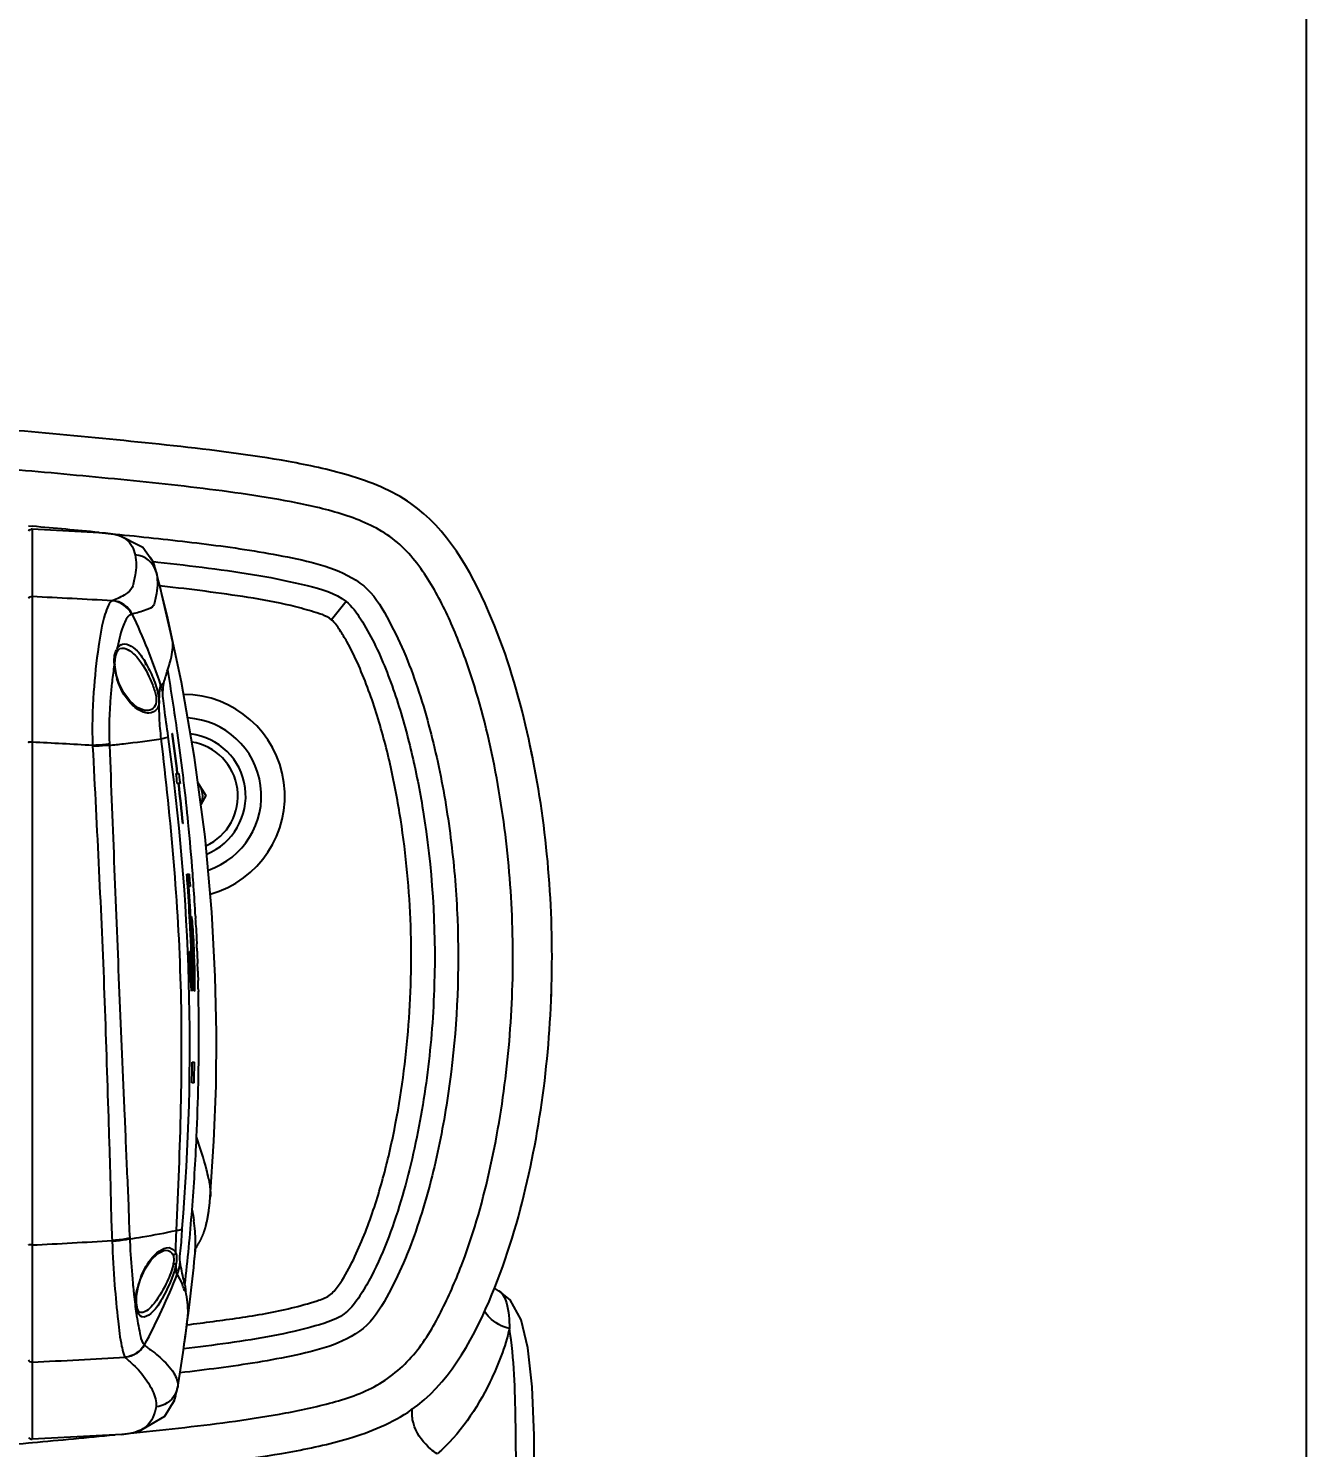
# Model space of a CAD drawing. Header units: millimetres. Extents: x 5828 to 7155, y 123 to 421.
# Drawn here: x 6361.26 to 6369.43, y 298.19 to 307.26 of the extents above; entities that cross this region are included whole.
import ezdxf

# ---------------------------------------------------------------- set-up
doc = ezdxf.new("R2010")
doc.units = ezdxf.units.MM
for name, color, linetype in [('外形图', 7, 'Continuous'), ('多重引线', 7, 'Continuous'), ('尺寸标注', 7, 'Continuous')]:
    doc.layers.add(name, color=color, linetype=linetype)
doc.styles.add('微软雅黑', font='msyh.ttc', dxfattribs={"height": 2})
doc.dimstyles.new('尺寸标注_1_20比例', dxfattribs={"dimtxt": 1.5, "dimasz": 1.25, "dimexe": 0.5, "dimexo": 0.4, "dimgap": 0.5, "dimtad": 1, "dimdec": 1, "dimlfac": 20, "dimdsep": 46, "dimtxsty": '微软雅黑', "dimcen": 0.09, "dimadec": 0, "dimazin": 0, "dimtp": 0.01, "dimtm": 0.01, "dimtfac": 1, "dimtdec": 1, "dimtofl": 0, "dimtmove": 0, "dimatfit": 3, "dimfxl": 1, "dimtolj": 1, "dimarcsym": 0})

# ---------------------------------------------------------------- blocks, each defined once
blk = doc.blocks.new('*D1056')
at = {"layer": 'Defpoints', "color": 0}
for p in [(6369.4329, 311.2873), (6369.4329, 295.1307), (6345.0571, 282.8222)]:
    blk.add_point(p, dxfattribs=at)
at = {"layer": '尺寸标注', "color": 0, "linetype": 'Continuous', "lineweight": -2}
for p, q in [((6345.0571, 283.2222), (6345.0571, 311.7873)), ((6369.4329, 295.5307), (6369.4329, 311.7873)), ((6346.3071, 311.2873), (6368.1829, 311.2873))]:
    blk.add_line(p, q, dxfattribs=at)
at = {"layer": '尺寸标注', "color": 0}
for points in [[(6346.3071, 311.4956), (6346.3071, 311.0789), (6345.0571, 311.2873)], [(6368.1829, 311.0789), (6368.1829, 311.4956), (6369.4329, 311.2873)]]:
    blk.add_solid(points, dxfattribs=at)
at = {"layer": '尺寸标注', "color": 0, "insert": (6357.245, 312.8732), "char_height": 2, "attachment_point": 5, "style": '微软雅黑'}
blk.add_mtext('\\A1;\\A1;{\\H1.05x;487.5}', dxfattribs=at)
blk = doc.blocks.new('*D1110')
at = {"layer": 'Defpoints', "color": 0}
for p in [(6369.4329, 319.1341), (6369.4329, 295.853), (6344.1571, 265.1508)]:
    blk.add_point(p, dxfattribs=at)
at = {"layer": '多重引线', "color": 0, "lineweight": -2}
for p, q in [((6344.1571, 265.5508), (6344.1571, 319.6341)), ((6369.4329, 296.253), (6369.4329, 319.6341)), ((6345.4071, 319.1341), (6368.1829, 319.1341))]:
    blk.add_line(p, q, dxfattribs=at)
at = {"layer": '多重引线', "color": 0}
for points in [[(6345.4071, 319.3424), (6345.4071, 318.9258), (6344.1571, 319.1341)], [(6368.1829, 318.9258), (6368.1829, 319.3424), (6369.4329, 319.1341)]]:
    blk.add_solid(points, dxfattribs=at)
at = {"layer": '多重引线', "color": 0, "insert": (6356.795, 320.72), "char_height": 2, "attachment_point": 5, "style": '微软雅黑'}
blk.add_mtext('\\A1;\\A1;{\\H1.05x;505.5}', dxfattribs=at)

msp = doc.modelspace()

# ---------------------------------------------------------------- linework, layer by layer
at = {"layer": '外形图', "color": 0, "linetype": 'Continuous'}
for p, q in [((6361.2594, 304.0832), (6361.2856, 304.0808)), ((6361.2839, 304.0619), (6361.2839, 303.631)), ((6361.7531, 304.0362), (6361.2839, 304.0619)), ((6361.7105, 304.0411), (6361.752, 304.0371)), ((6362.054, 303.858), (6361.9913, 303.9455)), ((6362.0425, 303.8757), (6362.0382, 303.8817)), ((6362.054, 303.8581), (6362.0548, 303.8564)), ((6362.0554, 303.8551), (6362.0619, 303.8544)), ((6362.0748, 303.7998), (6362.0605, 303.8433)), ((6362.0606, 303.8429), (6362.0605, 303.8433)), ((6362.0677, 303.8224), (6362.0606, 303.8429)), ((6362.0619, 303.8544), (6362.0861, 303.8518)), ((6362.069, 303.8176), (6362.0684, 303.8197)), ((6362.0745, 303.8009), (6362.0748, 303.7998)), ((6362.1463, 303.5095), (6362.0745, 303.8009)), ((6362.0748, 303.7998), (6362.0749, 303.7995)), ((6362.1045, 303.6989), (6362.0998, 303.6994)), ((6362.1152, 303.6977), (6362.1045, 303.6989)), ((6361.2839, 303.631), (6361.2833, 302.6999)), ((6361.7992, 303.6051), (6361.7963, 303.6039)), ((6363.2912, 303.5998), (6363.1978, 303.4824)), ((6361.924, 303.519), (6361.9206, 303.5181)), ((6362.238, 303.0832), (6362.1463, 303.5095)), ((6361.8129, 303.2042), (6361.8162, 303.2483)), ((6361.8162, 303.2483), (6361.8277, 303.2806)), ((6361.8443, 303.2985), (6361.858, 303.302)), ((6361.858, 303.302), (6361.8581, 303.302)), ((6361.8092, 303.199), (6361.8086, 303.1951)), ((6361.8132, 303.1943), (6361.8129, 303.2042)), ((6361.8142, 303.1804), (6361.8132, 303.1943)), ((6361.8239, 303.1256), (6361.8142, 303.1804)), ((6361.8289, 303.1078), (6361.8239, 303.1256)), ((6361.8356, 303.0774), (6361.8256, 303.1068)), ((6362.1285, 303.0891), (6362.1287, 303.0904)), ((6361.2833, 302.6999), (6361.2833, 299.4847)), ((6361.6699, 302.6791), (6361.6702, 302.6724)), ((6362.1784, 302.7553), (6362.1804, 302.7553)), ((6362.2039, 302.4999), (6362.2118, 302.4999)), ((6362.2138, 302.4999), (6362.2216, 302.4999)), ((6362.2216, 302.4999), (6362.2241, 302.4787)), ((6362.2195, 302.4361), (6362.2115, 302.4361)), ((6362.2292, 302.4361), (6362.2214, 302.4361)), ((6362.2241, 302.4787), (6362.2267, 302.4574)), ((6362.2267, 302.4574), (6362.2292, 302.4361)), ((6362.3435, 302.441), (6362.3935, 302.3585)), ((6362.3935, 302.3585), (6362.362, 302.3012)), ((6362.2489, 302.1808), (6362.2469, 302.1808)), ((6362.2726, 301.8569), (6362.2747, 301.8569)), ((6362.2774, 301.8569), (6362.2889, 301.8569)), ((6362.2946, 301.7772), (6362.2849, 301.7772)), ((6362.2928, 301.8038), (6362.2946, 301.7772)), ((6362.3278, 301.5873), (6362.3287, 301.5715)), ((6362.2993, 301.5059), (6362.2985, 301.5218)), ((6362.3044, 301.5059), (6362.2991, 301.5059)), ((6362.3002, 301.5857), (6362.3022, 301.5857)), ((6362.3048, 301.5697), (6362.3002, 301.5697)), ((6362.3044, 301.5059), (6362.3042, 301.5006)), ((6362.309, 301.5218), (6362.3044, 301.5218)), ((6362.3046, 301.5705), (6362.3048, 301.5697)), ((6362.3048, 301.5697), (6362.3062, 301.5537)), ((6362.3062, 301.5537), (6362.3076, 301.5378)), ((6362.3076, 301.5378), (6362.309, 301.5218)), ((6362.309, 301.5218), (6362.3104, 301.5006)), ((6362.3104, 301.5006), (6362.3117, 301.4793)), ((6362.3312, 301.5237), (6362.3321, 301.5074)), ((6362.3321, 301.5074), (6362.3328, 301.4913)), ((6362.3038, 301.4899), (6362.2999, 301.4899)), ((6362.3047, 301.442), (6362.3023, 301.442)), ((6362.3094, 301.4793), (6362.3085, 301.4899)), ((6362.3111, 301.458), (6362.3094, 301.4793)), ((6362.3117, 301.4793), (6362.313, 301.458)), ((6362.313, 301.458), (6362.3145, 301.4314)), ((6362.3145, 301.4314), (6362.3159, 301.4048)), ((6362.3159, 301.4048), (6362.3172, 301.3782)), ((6362.3328, 301.4913), (6362.3344, 301.4593)), ((6362.3344, 301.4593), (6362.3351, 301.444)), ((6362.3351, 301.444), (6362.3365, 301.4114)), ((6362.2904, 301.3623), (6362.2925, 301.3623)), ((6362.2944, 301.3197), (6362.2952, 301.2984)), ((6362.3029, 301.2984), (6362.3023, 301.3197)), ((6362.303, 301.3623), (6362.3039, 301.3357)), ((6362.3039, 301.3357), (6362.3047, 301.3091)), ((6362.3154, 301.3782), (6362.3146, 301.3942)), ((6362.3162, 301.3623), (6362.3154, 301.3782)), ((6362.3174, 301.3303), (6362.3162, 301.3623)), ((6362.3172, 301.3782), (6362.3178, 301.3633)), ((6362.3178, 301.3633), (6362.318, 301.3569)), ((6362.3183, 301.2984), (6362.3179, 301.3144)), ((6362.3188, 301.3357), (6362.319, 301.3304)), ((6362.3196, 301.3144), (6362.3203, 301.2878)), ((6362.3385, 301.3645), (6362.3397, 301.3316)), ((6362.3397, 301.3316), (6362.3408, 301.3003)), ((6362.2946, 301.2612), (6362.2937, 301.2825)), ((6362.3037, 301.2186), (6362.3038, 301.2399)), ((6362.3038, 301.2399), (6362.3038, 301.2505)), ((6362.3047, 301.3091), (6362.3051, 301.2985)), ((6362.3051, 301.2985), (6362.3055, 301.2825)), ((6362.3055, 301.2825), (6362.306, 301.2612)), ((6362.306, 301.2612), (6362.3065, 301.2399)), ((6362.3065, 301.2399), (6362.3069, 301.2186)), ((6362.3081, 301.2984), (6362.3101, 301.2984)), ((6362.3088, 301.2831), (6362.3081, 301.2984)), ((6362.309, 301.2771), (6362.3088, 301.2831)), ((6362.31, 301.2559), (6362.309, 301.2771)), ((6362.3108, 301.2346), (6362.31, 301.2559)), ((6362.3101, 301.2984), (6362.3111, 301.2771)), ((6362.3116, 301.219), (6362.3108, 301.2346)), ((6362.3111, 301.2771), (6362.312, 301.2559)), ((6362.312, 301.2559), (6362.3122, 301.2509)), ((6362.3122, 301.2509), (6362.3129, 301.2346)), ((6362.3129, 301.2346), (6362.3142, 301.2133)), ((6362.3187, 301.2825), (6362.3183, 301.2984)), ((6362.3193, 301.2505), (6362.3191, 301.2665)), ((6362.3196, 301.2346), (6362.3193, 301.2505)), ((6362.3195, 301.2027), (6362.3196, 301.2239)), ((6362.3196, 301.2239), (6362.3196, 301.2346)), ((6362.3203, 301.2878), (6362.321, 301.2612)), ((6362.321, 301.2612), (6362.3212, 301.2509)), ((6362.3212, 301.2509), (6362.3216, 301.2346)), ((6362.3216, 301.2346), (6362.3218, 301.219)), ((6362.3408, 301.3003), (6362.3414, 301.2838)), ((6362.343, 301.236), (6362.3439, 301.2041)), ((6362.2996, 301.2186), (6362.2964, 301.2186)), ((6362.2972, 301.2027), (6362.2964, 301.2186)), ((6362.3014, 301.2027), (6362.2964, 301.2027)), ((6362.3072, 301.1548), (6362.2995, 301.1548)), ((6362.2996, 301.2186), (6362.3008, 301.208)), ((6362.3008, 301.208), (6362.3014, 301.2027)), ((6362.3069, 301.2186), (6362.3037, 301.2186)), ((6362.3068, 301.1335), (6362.3065, 301.1229)), ((6362.3072, 301.1548), (6362.3068, 301.1335)), ((6362.3069, 301.2186), (6362.307, 301.1974)), ((6362.307, 301.1974), (6362.3071, 301.1761)), ((6362.3071, 301.1761), (6362.3072, 301.1548)), ((6362.3118, 301.2133), (6362.3116, 301.219)), ((6362.3128, 301.192), (6362.3118, 301.2133)), ((6362.313, 301.1867), (6362.3128, 301.192)), ((6362.3137, 301.1708), (6362.313, 301.1867)), ((6362.3166, 301.1867), (6362.3137, 301.1867)), ((6362.3224, 301.1708), (6362.3137, 301.1708)), ((6362.3146, 301.1557), (6362.3137, 301.1708)), ((6362.3142, 301.2133), (6362.3148, 301.2027)), ((6362.3156, 301.1388), (6362.3146, 301.1557)), ((6362.3148, 301.2027), (6362.3154, 301.1974)), ((6362.3154, 301.1974), (6362.316, 301.192)), ((6362.3165, 301.1229), (6362.3156, 301.1388)), ((6362.316, 301.192), (6362.3166, 301.1867)), ((6362.3186, 301.1867), (6362.3189, 301.192)), ((6362.3189, 301.192), (6362.3192, 301.1974)), ((6362.3192, 301.1974), (6362.3195, 301.2017)), ((6362.3195, 301.2017), (6362.3195, 301.2027)), ((6362.3218, 301.219), (6362.3219, 301.2133)), ((6362.3219, 301.2133), (6362.3222, 301.192)), ((6362.3221, 301.1388), (6362.3219, 301.1229)), ((6362.3223, 301.1548), (6362.3221, 301.1388)), ((6362.3222, 301.192), (6362.3222, 301.1868)), ((6362.3222, 301.1868), (6362.3224, 301.1708)), ((6362.3224, 301.1708), (6362.3223, 301.1548)), ((6362.3439, 301.2041), (6362.3443, 301.1883)), ((6362.3443, 301.1883), (6362.3447, 301.1752)), ((6362.3066, 301.1229), (6362.3017, 301.1229)), ((6362.3052, 301.1069), (6362.3038, 301.1069)), ((6362.3056, 301.1122), (6362.3052, 301.1069)), ((6362.3066, 301.1229), (6362.3056, 301.1122)), ((6362.3219, 301.1229), (6362.3165, 301.1229)), ((6362.3172, 301.1176), (6362.3165, 301.1229)), ((6362.3185, 301.1069), (6362.3172, 301.1176)), ((6362.3206, 301.1069), (6362.3185, 301.1069)), ((6362.321, 301.1122), (6362.3206, 301.1069)), ((6362.3219, 301.1229), (6362.321, 301.1122)), ((6362.346, 301.1227), (6362.3463, 301.1067)), ((6362.3068, 300.6548), (6362.3212, 300.6548)), ((6362.3191, 300.5218), (6362.3047, 300.5218)), ((6362.4206, 299.7705), (6362.4215, 299.7807)), ((6362.4215, 299.7807), (6362.4224, 299.791)), ((6362.4094, 299.6792), (6362.4104, 299.6856)), ((6362.4104, 299.6856), (6362.4114, 299.692)), ((6362.4114, 299.692), (6362.4124, 299.6986)), ((6362.4124, 299.6986), (6362.4133, 299.7053)), ((6362.4133, 299.7053), (6362.4142, 299.7122)), ((6362.4142, 299.7122), (6362.4151, 299.7194)), ((6362.4151, 299.7194), (6362.416, 299.7268)), ((6362.416, 299.7268), (6362.4169, 299.7345)), ((6362.4169, 299.7345), (6362.4178, 299.7427)), ((6362.4178, 299.7427), (6362.4187, 299.7514)), ((6362.4187, 299.7514), (6362.4197, 299.7607)), ((6362.4197, 299.7607), (6362.4206, 299.7705)), ((6362.3889, 299.587), (6362.3899, 299.5904)), ((6362.3899, 299.5904), (6362.391, 299.594)), ((6362.391, 299.594), (6362.392, 299.5977)), ((6362.392, 299.5977), (6362.3931, 299.6016)), ((6362.3947, 299.6078), (6362.3959, 299.6122)), ((6362.3959, 299.6122), (6362.397, 299.6167)), ((6362.397, 299.6167), (6362.3981, 299.6215)), ((6362.3981, 299.6215), (6362.3993, 299.6265)), ((6362.3993, 299.6265), (6362.4005, 299.6318)), ((6362.4005, 299.6318), (6362.4016, 299.6372)), ((6362.4016, 299.6372), (6362.4028, 299.6428)), ((6362.4028, 299.6428), (6362.404, 299.6486)), ((6362.404, 299.6486), (6362.4051, 299.6545)), ((6362.4051, 299.6545), (6362.4062, 299.6605)), ((6362.4062, 299.6605), (6362.4073, 299.6666)), ((6362.4073, 299.6666), (6362.4084, 299.6729)), ((6362.4084, 299.6729), (6362.4094, 299.6792)), ((6361.7948, 299.513), (6361.7951, 299.5086)), ((6361.9075, 299.528), (6361.9079, 299.5238)), ((6362.3505, 299.4978), (6362.3519, 299.5001)), ((6362.3519, 299.5001), (6362.3531, 299.5023)), ((6362.3531, 299.5023), (6362.3544, 299.5046)), ((6362.3544, 299.5046), (6362.3556, 299.5068)), ((6362.3556, 299.5068), (6362.3568, 299.5089)), ((6362.3568, 299.5089), (6362.3579, 299.5111)), ((6362.3579, 299.5111), (6362.3591, 299.5132)), ((6362.3591, 299.5132), (6362.3602, 299.5154)), ((6362.3602, 299.5154), (6362.3613, 299.5175)), ((6362.3613, 299.5175), (6362.3623, 299.5196)), ((6362.3623, 299.5196), (6362.3634, 299.5217)), ((6362.3634, 299.5217), (6362.3644, 299.5238)), ((6362.3644, 299.5238), (6362.3654, 299.5259)), ((6362.3654, 299.5259), (6362.3664, 299.528)), ((6362.3664, 299.528), (6362.3674, 299.5301)), ((6362.3674, 299.5301), (6362.3684, 299.5322)), ((6362.3684, 299.5322), (6362.3693, 299.5343)), ((6362.3693, 299.5343), (6362.3703, 299.5364)), ((6362.3703, 299.5364), (6362.3712, 299.5385)), ((6362.3712, 299.5385), (6362.3721, 299.5406)), ((6362.3721, 299.5406), (6362.3731, 299.5428)), ((6362.3731, 299.5428), (6362.374, 299.545)), ((6362.374, 299.545), (6362.3749, 299.5472)), ((6362.3749, 299.5472), (6362.3758, 299.5494)), ((6362.3758, 299.5494), (6362.3767, 299.5517)), ((6362.3767, 299.5517), (6362.3776, 299.554)), ((6362.3776, 299.554), (6362.3785, 299.5564)), ((6362.3785, 299.5564), (6362.3794, 299.5588)), ((6362.3794, 299.5588), (6362.3804, 299.5613)), ((6362.3804, 299.5613), (6362.3813, 299.5638)), ((6362.3813, 299.5638), (6362.3822, 299.5664)), ((6362.3822, 299.5664), (6362.3831, 299.569)), ((6362.3831, 299.569), (6362.3841, 299.5718)), ((6362.3841, 299.5718), (6362.385, 299.5746)), ((6362.385, 299.5746), (6362.386, 299.5775)), ((6362.386, 299.5775), (6362.3869, 299.5806)), ((6362.3869, 299.5806), (6362.3879, 299.5837)), ((6362.3879, 299.5837), (6362.3889, 299.587)), ((6361.2833, 299.4847), (6361.2839, 298.7352)), ((6362.3228, 299.4039), (6362.3237, 299.4122)), ((6362.3237, 299.4122), (6362.3238, 299.4135)), ((6362.3239, 299.4146), (6362.3255, 299.4328)), ((6362.3286, 299.4612), (6362.3293, 299.4671)), ((6362.3293, 299.4671), (6362.3296, 299.4704)), ((6362.3296, 299.4704), (6362.3299, 299.4729)), ((6362.3299, 299.4729), (6362.3302, 299.4747)), ((6362.3302, 299.4747), (6362.3303, 299.4759)), ((6362.3303, 299.4759), (6362.3304, 299.4768)), ((6362.3304, 299.4768), (6362.3305, 299.4773)), ((6362.3305, 299.4773), (6362.3305, 299.4774)), ((6362.3331, 299.4696), (6362.3361, 299.4743)), ((6362.3361, 299.4743), (6362.3389, 299.4787)), ((6362.3458, 299.4898), (6362.3476, 299.4928)), ((6362.3476, 299.4928), (6362.3491, 299.4954)), ((6362.3491, 299.4954), (6362.3505, 299.4978)), ((6361.9619, 299.2174), (6361.97, 299.2458)), ((6361.97, 299.2458), (6361.977, 299.2662)), ((6364.2652, 299.1922), (6364.2401, 299.2077)), ((6364.2652, 299.1921), (6364.2666, 299.1914)), ((6361.9781, 299.0519), (6361.9772, 299.0519)), ((6362.2483, 298.7969), (6362.2529, 298.8293)), ((6361.2839, 298.7352), (6361.2839, 298.242)), ((6361.8789, 298.7674), (6361.8795, 298.7668)), ((6362.1946, 298.4979), (6362.1975, 298.5059)), ((6362.1961, 298.502), (6362.2143, 298.5753)), ((6362.1961, 298.502), (6362.1975, 298.5059)), ((6362.2144, 298.5756), (6362.2143, 298.5753)), ((6362.1309, 298.3891), (6362.1914, 298.4891)), ((6362.1887, 298.4848), (6362.1916, 298.4909)), ((6362.1924, 298.4916), (6362.1914, 298.4891)), ((6362.1916, 298.4909), (6362.1946, 298.4979)), ((6361.856, 298.2737), (6361.2839, 298.242)), ((6361.2596, 298.2192), (6361.2857, 298.2216))]:
    msp.add_line(p, q, dxfattribs=at)
for points in [[(6361.9913, 303.9455), (6361.8323, 304.026), (6361.7519, 304.0363)], [(6362.0522, 303.8603), (6362.0494, 303.865), (6362.0468, 303.8691), (6362.0445, 303.8727), (6362.0425, 303.8757)], [(6362.0607, 303.8428), (6362.0579, 303.8492), (6362.055, 303.855), (6362.0522, 303.8603)], [(6361.8277, 303.2806), (6361.8303, 303.2849), (6361.8443, 303.2985)], [(6361.8681, 303.0182), (6361.8386, 303.0794), (6361.8289, 303.1078)], [(6362.4224, 299.791), (6362.4463, 300.1486), (6362.4593, 300.5015), (6362.462, 300.8417), (6362.4544, 301.2021), (6362.4327, 301.6139), (6362.3894, 302.0947), (6362.3222, 302.6021), (6362.238, 303.0832)], [(6362.0131, 302.902), (6362.0018, 302.903), (6361.9549, 302.9224), (6361.9076, 302.9636), (6361.8681, 303.0182)], [(6362.3931, 299.6016), (6362.3936, 299.6036), (6362.3947, 299.6078)], [(6362.3251, 299.5716), (6362.3251, 299.5699), (6362.3252, 299.5709)], [(6361.977, 299.2662), (6362.0064, 299.3312), (6362.0447, 299.389), (6362.0865, 299.4301), (6362.1259, 299.4502), (6362.138, 299.4519)], [(6362.2025, 299.4326), (6362.1983, 299.4271), (6362.1921, 299.4231), (6362.1849, 299.4212)], [(6362.3238, 299.4135), (6362.3273, 299.4485), (6362.3286, 299.4612)], [(6362.3288, 299.4631), (6362.3289, 299.4632), (6362.3292, 299.4637), (6362.3295, 299.4642), (6362.3331, 299.4696)], [(6362.3389, 299.4787), (6362.341, 299.4819), (6362.3426, 299.4845), (6362.3438, 299.4865), (6362.3458, 299.4898)], [(6361.9781, 299.0519), (6361.9676, 299.0555), (6361.9563, 299.0748), (6361.9498, 299.1112), (6361.9513, 299.1598), (6361.9619, 299.2174)], [(6364.4108, 299.0065), (6364.3401, 299.1332), (6364.2666, 299.1914)], [(6364.4964, 297.9723), (6364.4933, 298.2657), (6364.4801, 298.5767), (6364.4538, 298.8268), (6364.4108, 299.0065)], [(6362.1832, 298.4739), (6362.1832, 298.4739), (6362.1837, 298.4749), (6362.1848, 298.477), (6362.1866, 298.4804), (6362.1887, 298.4848)], [(6361.8542, 298.2735), (6361.9563, 298.2881), (6362.1309, 298.3891)]]:
    msp.add_lwpolyline(points, dxfattribs=at)
for centre, radius, start, end in [((6361.2826, 304.0369), 0.025, 87.07086, 149.02362), ((6355.4515, 239.3799), 64.9634, 84.471209, 84.847544), ((6361.9329, 303.7475), 0.1499, 14.27261, 86.57447), ((6361.8932, 303.7709), 0.1824, 28.86993, 34.17832), ((6361.9431, 303.8047), 0.123, 31.53976, 34.07817), ((6361.9384, 303.8017), 0.1286, 28.6676, 31.54404), ((6361.9355, 303.8001), 0.1319, 26.02904, 28.66785), ((6361.9049, 303.7775), 0.169, 24.60227, 28.81319), ((6361.9328, 303.7988), 0.1349, 22.43163, 25.24498), ((6361.9079, 303.7789), 0.1656, 22.88317, 24.59384), ((6355.5957, 302.0751), 6.7037, 14.91895, 15.0662), ((6361.8341, 303.739), 0.2482, 10.55321, 14.09673), ((6350.7041, 300.8934), 11.7357, 12.02255, 14.26132), ((6357.7574, 232.0773), 71.6405, 86.768164, 87.178525), ((6358.3053, 301.8035), 4.0048, 18.33579, 25.36276), ((6361.8766, 303.2775), 0.0524, 120.95675, 126.94235), ((6361.9074, 303.2461), 0.0957, 147.79318, 152.84584), ((6363.5023, 302.9604), 1.7094, 168.23954, 168.63903), ((6353.1829, 301.3404), 9.0208, 11.85325, 12.03939), ((6364.72, 302.7573), 2.9442, 172.49597, 173.57698), ((6364.5005, 302.7864), 2.7228, 171.3669, 172.49977), ((6362.1288, 303.2141), 0.32, 182.71294, 183.58878), ((6362.2141, 303.225), 0.4061, 190.35784, 193.62691), ((6362.2344, 303.2298), 0.4269, 193.62092, 196.74889), ((6348.3658, 300.8153), 13.9832, 7.99404, 9.67042), ((6361.8261, 302.9685), 0.2962, 9.30701, 18.6764), ((6362.2492, 302.3555), 0.65, 285.47025, 89.78558), ((6362.2492, 302.3555), 0.5, 288.77521, 86.64087), ((6357.7578, 233.7047), 69.0853, 86.753754, 87.074879), ((6363.8065, 302.7762), 2.031, 182.51688, 182.71806), ((6348.08, 300.7586), 14.2117, 355.28671, 8.00185), ((6348.2985, 300.8095), 14.0156, 6.92714, 7.97983), ((6348.3004, 300.8095), 14.0157, 6.92711, 7.97979), ((6348.3389, 300.8115), 14.0104, 6.93951, 7.99426), ((6362.2492, 302.3555), 0.4, 292.07244, 83.26921), ((6362.2492, 302.3555), 0.35, 294.53856, 80.82321), ((6358.578, 301.4254), 6.0213, 11.22381, 12.11469), ((6348.2912, 300.8096), 14.015, 6.66446, 6.92726), ((6348.3286, 300.8102), 14.0207, 6.67789, 6.9396), ((6348.2986, 300.8096), 14.0155, 5.61451, 6.66432), ((6348.3005, 300.8096), 14.0156, 5.61448, 6.66429), ((6348.3202, 300.8092), 14.0293, 5.62944, 6.67781), ((6362.2492, 302.3555), 0.125, 334.7902, 40.56024), ((6348.3096, 300.8082), 14.0399, 4.29378, 5.62942), ((6348.3061, 300.8079), 14.0434, 3.96319, 4.29382), ((6348.2968, 300.8096), 14.015, 3.95875, 4.28572), ((6348.2977, 300.8095), 14.0161, 2.25997, 4.28562), ((6348.3014, 300.8096), 14.0152, 3.95868, 4.28567), ((6348.2965, 300.8096), 14.0153, 2.91298, 3.95874), ((6348.3012, 300.8096), 14.0154, 2.91298, 3.95867), ((6348.3028, 300.8096), 14.0155, 2.91293, 3.95861), ((6348.3125, 300.8096), 14.0156, 4.06753, 4.28555), ((6348.3053, 300.8079), 14.0441, 3.18155, 3.96319), ((6348.2967, 300.8096), 14.0151, 2.25991, 2.91297), ((6348.3015, 300.8096), 14.0151, 2.58636, 2.84764), ((6357.5277, 300.8162), 4.8362, 8.97386, 9.15528), ((6358.5952, 301.6302), 3.7113, 357.8338, 357.99818), ((6357.2953, 300.8287), 5.0566, 7.51349, 7.69591), ((6348.3061, 300.8079), 14.0434, 2.92147, 3.11673), ((6348.7151, 301.2139), 13.5915, 0.9616, 1.16345), ((6358.6264, 301.2206), 3.6922, 3.44729, 3.68643), ((6353.1969, 300.8977), 9.1313, 3.21667, 3.42089), ((6358.585, 301.2088), 3.7342, 2.84517, 3.09031), ((6348.3086, 300.808), 14.0409, 2.27118, 2.46294), ((6348.2906, 300.7476), 14.0132, 2.18733, 2.51384), ((6348.2961, 300.7326), 14.0106, 2.40161, 2.57579), ((6348.3155, 300.8861), 13.9935, 1.77563, 1.94996), ((6358.5912, 301.2023), 3.7283, 1.72339, 1.96872), ((6356.0938, 301.1101), 6.2291, 2.07484, 2.2707), ((6358.7597, 301.206), 3.5615, 1.74372, 2.00159), ((6348.3295, 300.6562), 13.9782, 2.30597, 2.48056), ((6353.0103, 300.8324), 9.2966, 2.67627, 2.8732), ((6358.5825, 301.0945), 3.7183, 2.40549, 2.65166), ((6356.262, 300.8557), 6.0485, 3.43997, 3.7429), ((6358.6051, 301.2074), 3.6989, 1.16542, 1.40971), ((6353.0907, 301.0993), 9.2144, 0.9405, 1.14017), ((6358.613, 301.1935), 3.7068, 1.1288, 1.37549), ((6348.312, 300.8081), 14.0375, 1.74647, 1.94167), ((6348.4763, 300.5091), 13.8383, 2.67435, 2.8728), ((6356.4114, 300.7373), 5.9029, 3.74502, 4.05552), ((6348.3159, 300.8083), 14.0336, 1.28371, 1.49833), ((6357.729, 300.5113), 4.6134, 7.41826, 7.61817), ((6348.3289, 300.8085), 14.0206, 359.37021, 1.21889), ((6357.9558, 301.3305), 6.6519, 357.63263, 357.91941), ((6348.2928, 300.8096), 14.0149, 358.8233, 359.36703), ((6348.3068, 300.8096), 14.0153, 358.82333, 359.36705), ((6348.3495, 300.8083), 14, 358.82583, 359.36989), ((6348.3705, 300.8078), 13.9789, 357.40751, 358.82606), ((6348.3322, 300.8097), 14.0173, 355.49333, 357.40765), ((6348.3226, 300.8095), 14.0269, 353.53376, 355.49658), ((6361.2302, 299.4915), 1.0979, 4.18771, 7.89144), ((6357.7568, 367.8785), 68.4847, 272.951579, 273.380235), ((6361.3012, 299.4961), 1.0268, 0.80329, 4.1758), ((6348.3716, 300.8096), 14.0219, 351.88091, 354.2904), ((6367.7764, 299.7947), 5.8756, 185.40789, 185.6934), ((6362.4535, 299.0929), 0.5099, 162.44984, 166.67642), ((6362.4676, 299.0886), 0.5247, 159.06987, 162.46719), ((6358.4804, 300.7487), 4.003, 331.61089, 338.73453), ((6364.5234, 299.4082), 2.5994, 187.98863, 188.35186), ((6348.3712, 300.8097), 14.0223, 351.88096, 352.62679), ((6362.0139, 298.8585), 0.0178, 223.91613, 227.52487), ((6348.3691, 300.81), 14.0244, 350.83263, 351.74735), ((6357.7565, 369.4617), 70.8144, 272.855164, 273.33727), ((6362.0329, 298.5619), 0.1739, 339.14562, 339.85331), ((6362.0389, 298.5598), 0.1675, 341.21242, 346.41406), ((6362.0654, 298.5999), 0.1509, 331.57471, 350.75283), ((6362.0083, 298.5728), 0.2008, 332.88949, 335.5423), ((6362.0269, 298.5643), 0.1804, 335.56306, 338.69596), ((6362.0719, 298.5386), 0.1293, 338.67555, 341.7475), ((6362.0317, 298.5623), 0.1751, 338.71113, 339.14592), ((6361.2826, 298.267), 0.025, 210.97638, 272.92914), ((6355.3547, 364.1925), 66.237, 275.137302, 275.593819), ((6342.4988, 506.8004), 209.4232, 274.989742, 275.139607)]:
    msp.add_arc(centre, radius, start, end, dxfattribs=at)
for points, knots in [([(6360.7358, 297.9218), (6360.9775, 297.943), (6361.4622, 297.9856), (6362.193, 298.056), (6362.8119, 298.132), (6363.3242, 298.2403), (6363.8604, 298.455), (6364.2252, 299.0922), (6364.5249, 300.0731), (6364.6628, 301.3286), (6364.524, 302.5851), (6364.2239, 303.5658), (6363.8567, 304.2017), (6363.3211, 304.4144), (6362.8093, 304.5223), (6362.1911, 304.598), (6361.4614, 304.6683), (6360.9772, 304.7109), (6360.7358, 304.7321)], [0, 0, 0, 0, 0.059304, 0.118884, 0.179492, 0.211315, 0.24722, 0.316724, 0.378735, 0.500163, 0.621493, 0.683827, 0.75306, 0.788939, 0.820753, 0.881257, 0.940766, 1, 1, 1, 1]), ([(6361.8939, 298.2792), (6362.1104, 298.301), (6362.4349, 298.3361), (6362.8658, 298.3999), (6363.1843, 298.4668), (6363.498, 298.5677), (6363.7498, 298.7873), (6363.9112, 299.0714), (6364.0824, 299.4674), (6364.2272, 299.9886), (6364.3297, 300.6257), (6364.3683, 301.2689), (6364.3413, 301.9122), (6364.2506, 302.5515), (6364.1171, 303.0755), (6363.9609, 303.4787), (6363.8124, 303.7657), (6363.6031, 304.0238), (6363.2979, 304.1572), (6362.9819, 304.2325), (6362.5526, 304.3036), (6362.0127, 304.3645), (6361.3635, 304.4259), (6360.9305, 304.464), (6360.7139, 304.483)], [0, 0, 0, 0, 0.062933, 0.09439, 0.125836, 0.157223, 0.188391, 0.219714, 0.251005, 0.313086, 0.375455, 0.437353, 0.499097, 0.561313, 0.623794, 0.654993, 0.686065, 0.7173, 0.748615, 0.780049, 0.811444, 0.874287, 0.937143, 1, 1, 1, 1]), ([(6361.752, 304.0371), (6361.9161, 304.021), (6362.2441, 303.9868), (6362.6531, 303.935), (6362.9777, 303.8739), (6363.2171, 303.8155), (6363.4434, 303.6946), (6363.5692, 303.4745), (6363.6755, 303.2528), (6363.7876, 302.9417), (6363.8907, 302.544), (6363.9696, 302.059), (6364.0226, 301.4077), (6363.9955, 300.7514), (6363.8897, 300.1049), (6363.7862, 299.7077), (6363.6742, 299.3977), (6363.5674, 299.1758), (6363.4403, 298.9552), (6363.2112, 298.8366), (6362.9701, 298.7782), (6362.6421, 298.7172), (6362.3941, 298.6863), (6362.2287, 298.6671)], [0, 0, 0, 0, 0.062657, 0.125265, 0.156592, 0.188014, 0.219098, 0.250397, 0.281774, 0.313044, 0.375624, 0.437688, 0.499462, 0.623661, 0.685943, 0.748089, 0.77938, 0.810785, 0.842185, 0.873437, 0.905069, 0.936724, 1, 1, 1, 1]), ([(6361.7531, 304.0362), (6361.799, 304.0336), (6361.8909, 304.0184), (6361.9349, 303.9346), (6361.9419, 303.8971)], [0, 0, 0, 0, 0.546756, 1, 1, 1, 1]), ([(6361.9419, 303.8971), (6361.9503, 303.8551), (6361.9509, 303.7967), (6361.9316, 303.7298), (6361.9269, 303.681), (6361.8721, 303.6379), (6361.8276, 303.6166), (6361.7992, 303.6051)], [0, 0, 0, 0, 0.355164, 0.464335, 0.581428, 0.745366, 1, 1, 1, 1]), ([(6362.0441, 303.8734), (6362.0415, 303.8772), (6362.0303, 303.8922), (6362.0424, 303.8775), (6362.045, 303.8736)], [0, 0, 0, 0, 0.49293, 1, 1, 1, 1]), ([(6362.0782, 303.7845), (6362.0822, 303.7643), (6362.0855, 303.7197), (6362.0829, 303.6606), (6362.0697, 303.6124), (6362.0638, 303.5642), (6361.9983, 303.5394), (6361.9539, 303.5265), (6361.924, 303.519)], [0, 0, 0, 0, 0.17079, 0.371163, 0.483902, 0.593051, 0.743626, 1, 1, 1, 1]), ([(6362.0635, 303.8324), (6362.0639, 303.831), (6362.0641, 303.8277), (6362.0636, 303.8246), (6362.0631, 303.823)], [0, 0, 0, 0, 0.468764, 1, 1, 1, 1]), ([(6362.0861, 303.8518), (6362.1946, 303.8399), (6362.4102, 303.8146), (6362.7313, 303.7702), (6363.0248, 303.7089), (6363.2211, 303.6555), (6363.2912, 303.5998)], [0, 0, 0, 0, 0.26462, 0.526828, 0.782869, 1, 1, 1, 1]), ([(6363.1978, 303.4824), (6363.1617, 303.5111), (6363.0697, 303.5378), (6362.8933, 303.587), (6362.6646, 303.6269), (6362.3906, 303.6659), (6362.207, 303.6874), (6362.1152, 303.6977)], [0, 0, 0, 0, 0.124831, 0.250043, 0.50006, 0.749968, 1, 1, 1, 1]), ([(6361.7963, 303.6039), (6361.7853, 303.5987), (6361.7657, 303.5684), (6361.7332, 303.4726), (6361.701, 303.2838), (6361.6716, 303.005), (6361.6657, 302.7924), (6361.6699, 302.6791)], [0, 0, 0, 0, 0.038733, 0.105939, 0.326812, 0.639615, 1, 1, 1, 1]), ([(6363.2912, 303.5998), (6363.3289, 303.5698), (6363.3915, 303.4799), (6363.5028, 303.2805), (6363.6137, 302.9936), (6363.7138, 302.6354), (6363.8337, 302.0245), (6363.8785, 301.3353), (6363.8201, 300.5888), (6363.7234, 300.0355), (6363.5931, 299.5893), (6363.4627, 299.296), (6363.3753, 299.1501), (6363.2802, 299.0232), (6363.0749, 298.9577), (6362.7279, 298.8792), (6362.4426, 298.8433), (6362.2516, 298.8208)], [0, 0, 0, 0, 0.024816, 0.055064, 0.118002, 0.182132, 0.24639, 0.438097, 0.534908, 0.631289, 0.726631, 0.773417, 0.795726, 0.814451, 0.853345, 0.901027, 1, 1, 1, 1]), ([(6361.9206, 303.5181), (6361.8955, 303.512), (6361.8558, 303.4286), (6361.8393, 303.3594), (6361.8288, 303.3088)], [0, 0, 0, 0, 0.333483, 1, 1, 1, 1]), ([(6362.2727, 298.9744), (6362.3849, 298.9879), (6362.6086, 299.0178), (6362.889, 299.0642), (6363.0775, 299.1185), (6363.1877, 299.1551), (6363.2617, 299.246), (6363.3298, 299.3702), (6363.4237, 299.5783), (6363.5139, 299.8483), (6363.6216, 300.2886), (6363.7006, 300.8491), (6363.7176, 301.5281), (6363.6643, 302.0931), (6363.5809, 302.5403), (6363.4947, 302.8713), (6363.3981, 303.1392), (6363.3116, 303.3196), (6363.2516, 303.4154), (6363.2202, 303.4646), (6363.1978, 303.4824)], [0, 0, 0, 0, 0.062304, 0.124634, 0.155802, 0.171379, 0.186998, 0.218536, 0.249939, 0.312517, 0.375256, 0.499675, 0.62376, 0.748969, 0.811734, 0.874498, 0.937286, 0.96864, 0.984282, 1, 1, 1, 1]), ([(6361.8497, 303.3225), (6361.8816, 303.3416), (6361.961, 303.2891), (6362.0122, 303.2055), (6362.0433, 303.1432), (6362.0569, 303.1092)], [0, 0, 0, 0, 0.354567, 0.650885, 1, 1, 1, 1]), ([(6362.1504, 303.1642), (6362.1558, 303.181), (6362.1751, 303.2367), (6362.1845, 303.2965), (6362.1824, 303.338)], [0, 0, 0, 0, 0.298284, 1, 1, 1, 1]), ([(6361.8264, 303.2971), (6361.828, 303.2947), (6361.8296, 303.2889), (6361.8297, 303.2829), (6361.8289, 303.2802)], [0, 0, 0, 0, 0.49864, 1, 1, 1, 1]), ([(6361.8581, 303.302), (6361.8948, 303.302), (6361.9742, 303.2314), (6362.0165, 303.153), (6362.039, 303.102)], [0, 0, 0, 0, 0.396791, 1, 1, 1, 1]), ([(6361.8092, 303.199), (6361.8101, 303.1985), (6361.8118, 303.1972), (6361.8125, 303.1952), (6361.8127, 303.1943)], [0, 0, 0, 0, 0.527066, 1, 1, 1, 1]), ([(6361.7943, 303.0866), (6361.7907, 303.0552), (6361.7779, 302.9225), (6361.773, 302.7887), (6361.7775, 302.6871)], [0, 0, 0, 0, 0.237018, 1, 1, 1, 1]), ([(6361.9602, 302.9093), (6361.9475, 302.9174), (6361.8926, 302.9622), (6361.8552, 303.0257), (6361.8356, 303.0774)], [0, 0, 0, 0, 0.213718, 1, 1, 1, 1]), ([(6362.0569, 303.1092), (6362.0715, 303.0728), (6362.0928, 303.0127), (6362.1005, 302.9124), (6362.024, 302.8746), (6361.9806, 302.8962), (6361.9602, 302.9093)], [0, 0, 0, 0, 0.352156, 0.60224, 0.781588, 1, 1, 1, 1]), ([(6362.039, 303.102), (6362.0499, 303.0771), (6362.0669, 303.0303), (6362.0839, 302.9651), (6362.0613, 302.9099), (6362.028, 302.902), (6362.0135, 302.902)], [0, 0, 0, 0, 0.337882, 0.621467, 0.819041, 1, 1, 1, 1]), ([(6362.1088, 302.7213), (6362.1038, 302.7661), (6362.0969, 302.8485), (6362.0953, 302.9461), (6362.0977, 303.007), (6362.0999, 303.0381), (6362.1023, 303.0531), (6362.1046, 303.0632), (6362.1067, 303.0634)], [0, 0, 0, 0, 0.393074, 0.722886, 0.846037, 0.932332, 0.981766, 1, 1, 1, 1]), ([(6362.1184, 303.0164), (6362.119, 303.0235), (6362.1215, 303.0478), (6362.1249, 303.0721), (6362.1284, 303.089)], [0, 0, 0, 0, 0.292583, 1, 1, 1, 1]), ([(6362.1533, 302.7369), (6362.145, 302.7959), (6362.1327, 302.8774), (6362.1227, 302.9704), (6362.1174, 303.0048), (6362.1184, 303.0164)], [0, 0, 0, 0, 0.634392, 0.875514, 1, 1, 1, 1]), ([(6361.2833, 302.6999), (6361.2774, 302.6999), (6361.2738, 302.7), (6361.2589, 302.7002), (6361.2632, 302.7006), (6361.2642, 302.7007)], [0, 0, 0, 0, 0.697727, 0.879216, 1, 1, 1, 1]), ([(6361.7775, 302.6871), (6361.77, 302.6863), (6361.7342, 302.6831), (6361.6983, 302.6807), (6361.6699, 302.6791)], [0, 0, 0, 0, 0.208995, 1, 1, 1, 1]), ([(6361.7778, 302.6799), (6361.7703, 302.6792), (6361.7345, 302.6761), (6361.6986, 302.6739), (6361.6702, 302.6724)], [0, 0, 0, 0, 0.209063, 1, 1, 1, 1]), ([(6361.7778, 302.6799), (6361.8077, 302.6831), (6361.9183, 302.6952), (6362.0286, 302.7093), (6362.1088, 302.7213)], [0, 0, 0, 0, 0.270644, 1, 1, 1, 1]), ([(6361.7778, 302.6799), (6361.7987, 302.1524), (6361.8283, 301.3625), (6361.8692, 300.4423), (6361.8876, 299.9842), (6361.9006, 299.7234), (6361.9023, 299.5929), (6361.9075, 299.528)], [0, 0, 0, 0, 0.502084, 0.751675, 0.876002, 0.938044, 1, 1, 1, 1]), ([(6362.1088, 302.7213), (6362.1197, 302.7239), (6362.1327, 302.7289), (6362.1517, 302.7326), (6362.1533, 302.7369)], [0, 0, 0, 0, 0.70944, 1, 1, 1, 1]), ([(6362.2061, 299.5781), (6362.2311, 300.1001), (6362.2667, 301.1507), (6362.1717, 302.1982), (6362.1088, 302.7213)], [0, 0, 0, 0, 0.497981, 1, 1, 1, 1]), ([(6361.6702, 302.6724), (6361.6971, 302.1445), (6361.7391, 301.3536), (6361.766, 300.4309), (6361.7842, 299.9059), (6361.7879, 299.6437), (6361.7948, 299.513)], [0, 0, 0, 0, 0.501586, 0.751313, 0.875802, 1, 1, 1, 1]), ([(6362.4114, 299.9103), (6362.4075, 299.9296), (6362.3865, 300.0192), (6362.3581, 300.1069), (6362.3352, 300.1754)], [0, 0, 0, 0, 0.214441, 1, 1, 1, 1]), ([(6362.4114, 299.9104), (6362.4137, 299.8993), (6362.4208, 299.86), (6362.4248, 299.8197), (6362.4224, 299.791)], [0, 0, 0, 0, 0.28185, 1, 1, 1, 1]), ([(6362.2061, 299.5781), (6362.2107, 299.5787), (6362.2229, 299.581), (6362.2406, 299.5827), (6362.2436, 299.5908)], [0, 0, 0, 0, 0.352653, 1, 1, 1, 1]), ([(6362.2298, 299.3743), (6362.2256, 299.3986), (6362.2374, 299.4716), (6362.2396, 299.5433), (6362.2436, 299.5908)], [0, 0, 0, 0, 0.339941, 1, 1, 1, 1]), ([(6361.9075, 299.5281), (6361.9, 299.5261), (6361.8628, 299.5184), (6361.8249, 299.5147), (6361.7948, 299.513)], [0, 0, 0, 0, 0.205553, 1, 1, 1, 1]), ([(6361.9077, 299.5237), (6361.9002, 299.5217), (6361.8631, 299.5138), (6361.8252, 299.5103), (6361.7951, 299.5086)], [0, 0, 0, 0, 0.205734, 1, 1, 1, 1]), ([(6361.7951, 299.5086), (6361.7985, 299.4157), (6361.8082, 299.2452), (6361.8291, 299.0224), (6361.8468, 298.8745), (6361.8646, 298.7987), (6361.8727, 298.7737), (6361.8789, 298.7674)], [0, 0, 0, 0, 0.372758, 0.683558, 0.899368, 0.964576, 1, 1, 1, 1]), ([(6361.9077, 299.5237), (6361.9349, 299.5279), (6362.0347, 299.5438), (6362.1341, 299.5623), (6362.2061, 299.5781)], [0, 0, 0, 0, 0.271639, 1, 1, 1, 1]), ([(6361.9077, 299.5237), (6361.9087, 299.499), (6361.9132, 299.4046), (6361.9204, 299.3104), (6361.927, 299.241)], [0, 0, 0, 0, 0.261928, 1, 1, 1, 1]), ([(6362.2026, 299.4324), (6362.2026, 299.4434), (6362.2028, 299.4919), (6362.2044, 299.5405), (6362.2061, 299.5781)], [0, 0, 0, 0, 0.224661, 1, 1, 1, 1]), ([(6361.9776, 299.276), (6361.9847, 299.2946), (6362.013, 299.3574), (6362.055, 299.4168), (6362.0952, 299.4451)], [0, 0, 0, 0, 0.288333, 1, 1, 1, 1]), ([(6362.0952, 299.4451), (6362.1138, 299.4582), (6362.1554, 299.4821), (6362.1967, 299.45), (6362.2026, 299.4324)], [0, 0, 0, 0, 0.550306, 1, 1, 1, 1]), ([(6362.1849, 299.4212), (6362.1864, 299.4173), (6362.1911, 299.3976), (6362.1887, 299.3769), (6362.1856, 299.3614)], [0, 0, 0, 0, 0.210952, 1, 1, 1, 1]), ([(6362.2026, 299.4324), (6362.2041, 299.428), (6362.2093, 299.406), (6362.2067, 299.383), (6362.2036, 299.3655)], [0, 0, 0, 0, 0.209277, 1, 1, 1, 1]), ([(6362.2036, 299.3655), (6362.2019, 299.3559), (6362.1924, 299.3145), (6362.1779, 299.2745), (6362.1654, 299.2444)], [0, 0, 0, 0, 0.230955, 1, 1, 1, 1]), ([(6362.2036, 299.3655), (6362.2018, 299.3635), (6362.1954, 299.3613), (6362.1891, 299.3609), (6362.1856, 299.3614)], [0, 0, 0, 0, 0.438397, 1, 1, 1, 1]), ([(6362.2108, 299.2969), (6362.206, 299.3013), (6362.2074, 299.3281), (6362.2042, 299.349), (6362.2036, 299.3655)], [0, 0, 0, 0, 0.283887, 1, 1, 1, 1]), ([(6362.2108, 299.2969), (6362.213, 299.3024), (6362.2222, 299.3274), (6362.2276, 299.3538), (6362.2298, 299.3743)], [0, 0, 0, 0, 0.222157, 1, 1, 1, 1]), ([(6362.2603, 299.2299), (6362.2576, 299.2403), (6362.2463, 299.2882), (6362.2365, 299.3364), (6362.2298, 299.3743)], [0, 0, 0, 0, 0.217949, 1, 1, 1, 1]), ([(6362.1654, 299.2444), (6362.1486, 299.204), (6362.1117, 299.1332), (6362.0616, 299.0548), (6361.9812, 299.0062), (6361.9544, 299.0552), (6361.9501, 299.0752)], [0, 0, 0, 0, 0.368431, 0.656068, 0.827362, 1, 1, 1, 1]), ([(6362.1473, 299.2519), (6362.1246, 299.2021), (6362.0832, 299.129), (6362.0125, 299.0526), (6361.9781, 299.0519)], [0, 0, 0, 0, 0.613519, 1, 1, 1, 1]), ([(6362.2657, 299.187), (6362.259, 299.1898), (6362.2517, 299.2103), (6362.2397, 299.2474), (6362.2229, 299.278), (6362.2108, 299.2969)], [0, 0, 0, 0, 0.177172, 0.456054, 1, 1, 1, 1]), ([(6362.2603, 299.2299), (6362.2614, 299.2183), (6362.2628, 299.204), (6362.2651, 299.1898), (6362.2657, 299.187)], [0, 0, 0, 0, 0.805174, 1, 1, 1, 1]), ([(6361.9298, 299.2118), (6361.9313, 299.1969), (6361.937, 299.1419), (6361.9436, 299.0869), (6361.9492, 299.047)], [0, 0, 0, 0, 0.270986, 1, 1, 1, 1]), ([(6361.9501, 299.0752), (6361.9481, 299.0844), (6361.9426, 299.1296), (6361.9491, 299.1755), (6361.9573, 299.2104)], [0, 0, 0, 0, 0.208194, 1, 1, 1, 1]), ([(6362.2776, 299.0101), (6362.2791, 299.0222), (6362.2831, 299.0814), (6362.2759, 299.141), (6362.2657, 299.187)], [0, 0, 0, 0, 0.205194, 1, 1, 1, 1]), ([(6364.2666, 299.1914), (6364.2932, 299.1773), (6364.3313, 299.0887), (6364.3344, 299.006), (6364.3354, 298.9506)], [0, 0, 0, 0, 0.352191, 1, 1, 1, 1]), ([(6364.3354, 298.9506), (6364.2881, 298.9611), (6364.2259, 298.995), (6364.1845, 299.0468), (6364.1751, 299.0615)], [0, 0, 0, 0, 0.734636, 1, 1, 1, 1]), ([(6361.9515, 299.0307), (6361.9578, 298.9876), (6361.9711, 298.9291), (6361.9844, 298.8581), (6362.0011, 298.8461)], [0, 0, 0, 0, 0.679089, 1, 1, 1, 1]), ([(6364.3354, 298.9506), (6364.3076, 298.8321), (6364.1969, 298.5398), (6364.0171, 298.2731), (6363.8737, 298.1489)], [0, 0, 0, 0, 0.390922, 1, 1, 1, 1]), ([(6364.3776, 298.0761), (6364.3776, 298.1712), (6364.3742, 298.4629), (6364.3663, 298.7562), (6364.3354, 298.9506)], [0, 0, 0, 0, 0.325708, 1, 1, 1, 1]), ([(6362.002, 298.8455), (6362.0172, 298.8285), (6362.055, 298.8066), (6362.1197, 298.7483), (6362.1894, 298.6828), (6362.2177, 298.6062), (6362.2144, 298.5756)], [0, 0, 0, 0, 0.192674, 0.36252, 0.738779, 1, 1, 1, 1]), ([(6361.8795, 298.7668), (6361.8942, 298.7488), (6361.9301, 298.7224), (6361.9927, 298.6535), (6362.053, 298.5686), (6362.0794, 298.4843), (6362.0757, 298.45)], [0, 0, 0, 0, 0.182057, 0.345282, 0.728905, 1, 1, 1, 1]), ([(6362.0757, 298.45), (6362.0683, 298.4035), (6362.0235, 298.2976), (6361.9107, 298.2769), (6361.856, 298.2737)], [0, 0, 0, 0, 0.462272, 1, 1, 1, 1]), ([(6362.1914, 298.4891), (6362.1889, 298.4831), (6362.1776, 298.4628), (6362.1854, 298.4781), (6362.187, 298.4813)], [0, 0, 0, 0, 0.647054, 1, 1, 1, 1]), ([(6363.7289, 298.3224), (6363.7249, 298.333), (6363.7127, 298.3715), (6363.7099, 298.4137), (6363.7163, 298.4422)], [0, 0, 0, 0, 0.279112, 1, 1, 1, 1]), ([(6363.8737, 298.1489), (6363.8592, 298.158), (6363.7979, 298.203), (6363.7497, 298.2674), (6363.7289, 298.3224)], [0, 0, 0, 0, 0.225419, 1, 1, 1, 1])]:
    msp.add_open_spline(points, degree=3, knots=knots, dxfattribs=at)
for points in [[(6361.2839, 303.631), (6361.2753, 303.6315), (6361.2612, 303.6275), (6361.2612, 303.619)], [(6361.9206, 303.5181), (6361.8991, 303.5636), (6361.8465, 303.6003), (6361.7963, 303.6039)], [(6361.924, 303.519), (6361.9025, 303.5647), (6361.8496, 303.6015), (6361.7992, 303.6051)], [(6361.8264, 303.2971), (6361.8311, 303.3056), (6361.8374, 303.3136), (6361.8451, 303.3194)], [(6361.8092, 303.199), (6361.8082, 303.213), (6361.8079, 303.2271), (6361.8091, 303.2411)], [(6361.8091, 303.2411), (6361.8106, 303.2578), (6361.8146, 303.2748), (6361.8222, 303.2898)], [(6361.8147, 303.1519), (6361.8121, 303.1659), (6361.8103, 303.18), (6361.8094, 303.1941)], [(6362.1287, 303.0904), (6362.1362, 303.1149), (6362.1425, 303.1398), (6362.1504, 303.1642)], [(6362.1067, 303.0634), (6362.1173, 303.0682), (6362.1245, 303.0796), (6362.1287, 303.0904)], [(6362.3062, 299.7082), (6362.3109, 299.6863), (6362.3146, 299.6643), (6362.3177, 299.6421)], [(6362.3255, 299.4328), (6362.3275, 299.4587), (6362.3282, 299.4846), (6362.3278, 299.5105)], [(6361.2833, 299.4847), (6361.276, 299.4847), (6361.2551, 299.4844), (6361.2617, 299.4872)], [(6362.1386, 299.4519), (6362.1571, 299.4519), (6362.1785, 299.4386), (6362.1849, 299.4212)], [(6362.1856, 299.3614), (6362.178, 299.3235), (6362.1634, 299.287), (6362.1473, 299.2519)], [(6362.0011, 298.8461), (6361.978, 298.8035), (6361.9272, 298.7707), (6361.8789, 298.7674)], [(6362.002, 298.8455), (6361.9789, 298.8028), (6361.9279, 298.77), (6361.8795, 298.7668)], [(6361.2839, 298.7352), (6361.2753, 298.7348), (6361.2612, 298.7387), (6361.2612, 298.7473)], [(6362.1982, 298.528), (6362.1751, 298.4855), (6362.124, 298.453), (6362.0757, 298.45)]]:
    msp.add_open_spline(points, degree=3, dxfattribs=at)

# ---------------------------------------------------------------- dimensions: what is measured, and where the dimension line sits
at = {"layer": '多重引线'}
dim = msp.add_linear_dim(base=(6369.4329, 319.1341), p1=(6344.1571, 265.1508), p2=(6369.4329, 295.853), text='\\A1;{\\H1.05x;<>}', dimstyle='尺寸标注_1_20比例', override={"dimtxsty": '微软雅黑'}, dxfattribs=at)
dim.commit()
dim.dimension.update_dxf_attribs({"geometry": '*D1110', "text_midpoint": (6356.795, 320.72)})
at = {"layer": '尺寸标注', "color": 0, "linetype": 'Continuous'}
dim = msp.add_linear_dim(base=(6369.4329, 311.2873), p1=(6345.0571, 282.8222), p2=(6369.4329, 295.1307), text='\\A1;{\\H1.05x;487.5}', dimstyle='尺寸标注_1_20比例', override={"dimtxsty": '微软雅黑'}, dxfattribs=at)
dim.commit()
dim.dimension.update_dxf_attribs({"geometry": '*D1056', "text_midpoint": (6357.245, 312.8732)})

doc.saveas('drawing.dxf')
